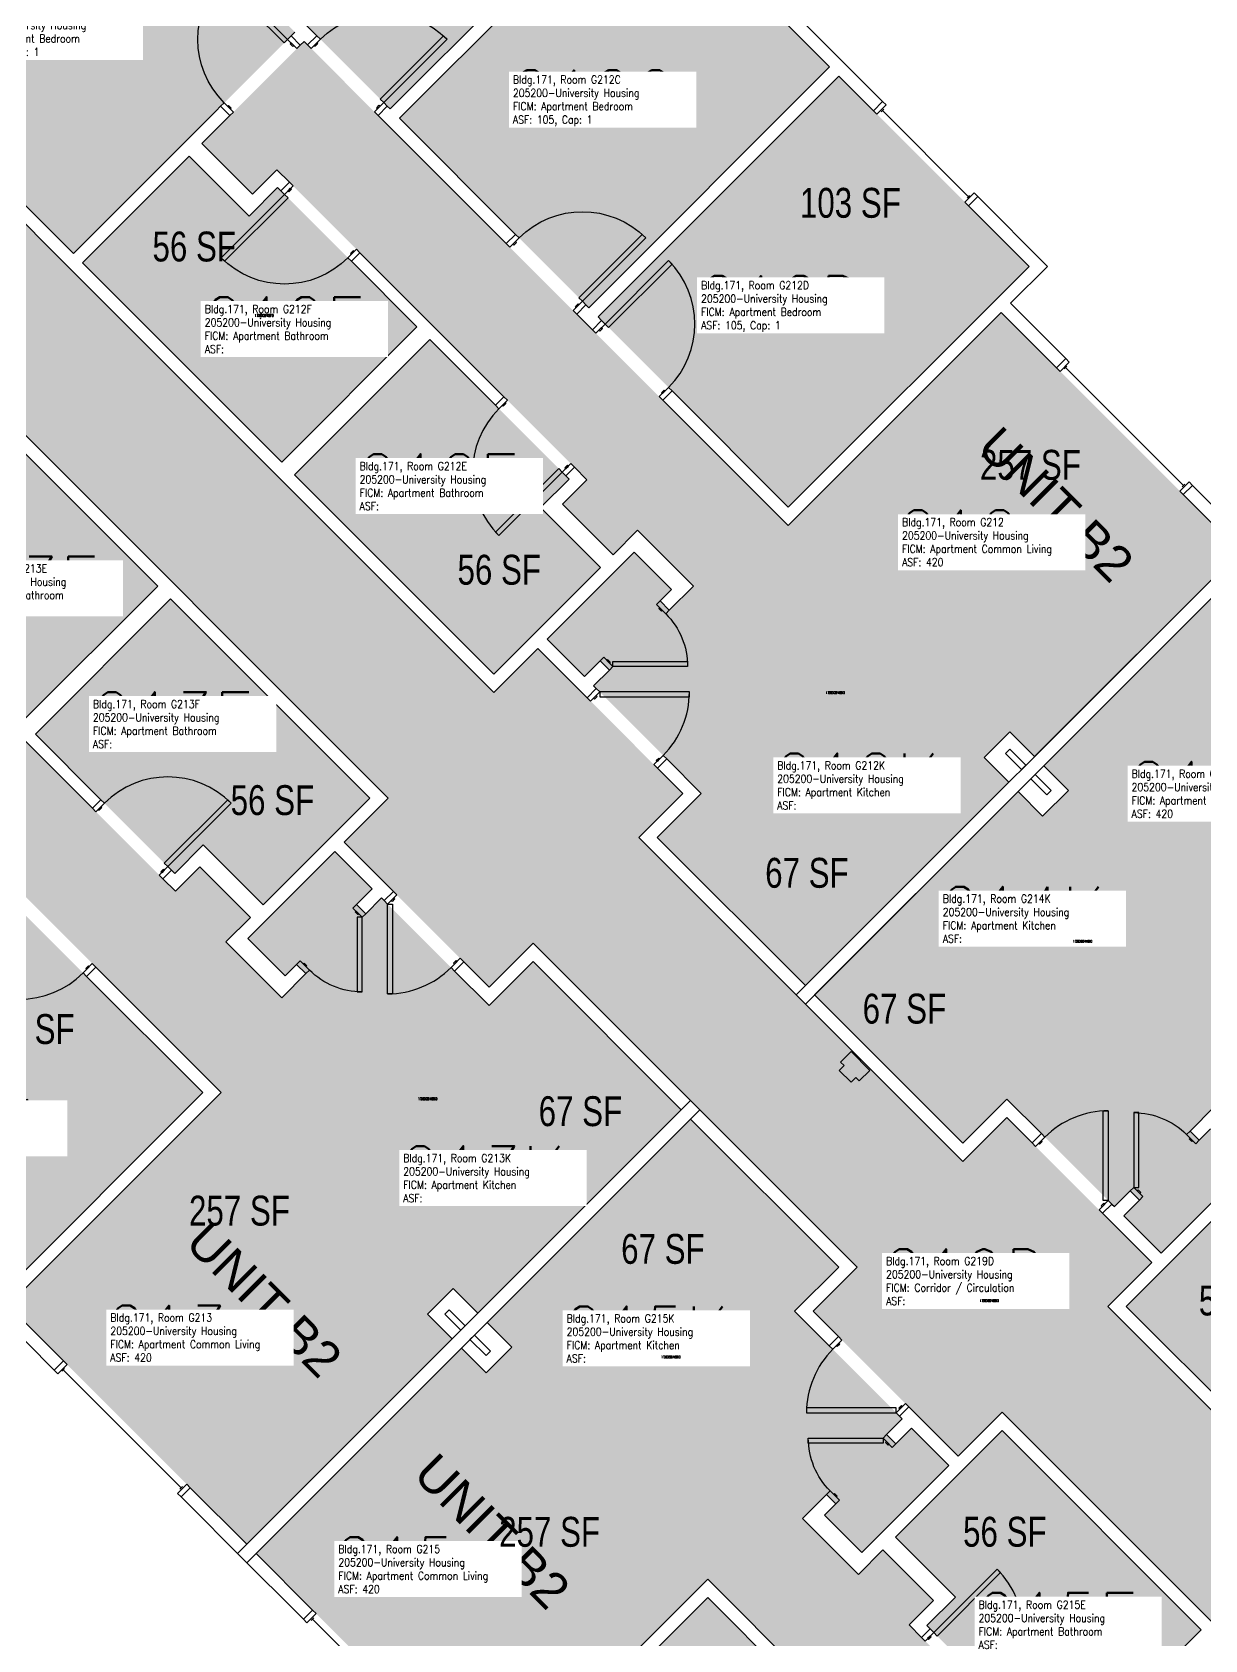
# Model space of a CAD drawing. Header units: inches. Extents: x 1063 to 4030, y -1482 to 1605.
# Drawn here: x 2448 to 2919, y 635 to 1280 of the extents above; entities that cross this region are included whole.
import ezdxf
from ezdxf.enums import TextEntityAlignment as Align

# ---------------------------------------------------------------- set-up
doc = ezdxf.new("R2010")
doc.units = ezdxf.units.IN
doc.header["$LTSCALE"] = 192
doc.header["$MEASUREMENT"] = 0
for name, color, linetype in [('A-AREA-IDEN', 1, 'Continuous'), ('A-DOOR', 2, 'Continuous'), ('A-GLAZ', 1, 'Continuous'), ('A-IDEN-RNUM', 7, 'Continuous'), ('A-IDEN-SNUM', 4, 'Continuous'), ('A-IDEN-VNUM', 4, 'Continuous'), ('A-WALL', 5, 'Continuous'), ('AREA-TEXT', 3, 'Continuous'), ('Rooms-Category-Color', 7, 'Continuous'), ('Rooms-College-Color', 7, 'Continuous'), ('Rooms-Department-Color', 7, 'Continuous'), ('Rooms-Division-Color', 7, 'Continuous'), ('Rooms-Information', 7, 'Continuous')]:
    doc.layers.add(name, color=color, linetype=linetype)
doc.styles.add('AREA', font='arial.ttf', dxfattribs={"width": 0.75, "height": 12})
doc.styles.add('ROOMSNUMBER', font='txt.shx', dxfattribs={"height": 0.03})
doc.styles.add('ROOMVNUMBER', font='simplex.shx', dxfattribs={"width": 0.85})
doc.styles.get("Standard").update_dxf_attribs({"font": 'arial.ttf'})

msp = doc.modelspace()

# ---------------------------------------------------------------- hatches: boundary and pattern name
h = msp.add_hatch()
h.set_pattern_fill('ANSI31', color=256, angle=-45, style=0)
h.set_pattern_definition([(9e-12, (2791.83476, 1777.64225), (-2e-14, 0.125), [])])
h.paths.add_polyline_path([(2613.3, 1130.34), (2654.84, 1088.81), (2648.32, 1082.3), (2606.79, 1123.83)], flags=9)
h = msp.add_hatch()
h.set_pattern_fill('ANSI31', color=256, style=0)
h.set_pattern_definition([(270, (1828.62325, 814.43073), (-0.125, -2e-14), [])])
h.paths.add_polyline_path([(2475.92, 992.96), (2517.46, 951.43), (2523.97, 957.94), (2482.43, 999.47)], flags=9)
h = msp.add_hatch()
h.set_pattern_fill('ANSI31', color=256, angle=135, style=0)
h.set_pattern_definition([(180, (2679.42363, -36.36965), (-6e-14, -0.125), [])])
h.paths.add_polyline_path([(2857.95, 610.93), (2816.42, 652.46), (2822.93, 658.97), (2864.47, 617.44)], flags=9)
at = {"layer": 'Rooms-Category-Color', "true_color": 0x728ef3}
for points in [[(2688.62, 1346.16), (2612.51, 1422.26), (2515.82, 1325.56), (2591.94, 1249.46), (2688.31, 1345.84)], [(2380.77, 1275.35), (2469.68, 1364.28), (2553.65, 1280.31), (2464.73, 1191.39)], [(2692.33, 1342.44), (2768.43, 1266.34), (2671.75, 1169.64), (2595.63, 1245.75), (2692.03, 1342.12)], [(2933.17, 1071.9), (2837.36, 1167.71), (2751.8, 1082.15), (2557.35, 1276.61), (2516.34, 1235.59), (2536.66, 1215.27), (2546.48, 1225.08), (2670.95, 1100.6), (2661.14, 1090.79), (2681.47, 1070.46), (2691.28, 1080.27), (2713.69, 1057.86), (2704.06, 1048.22), (2700.35, 1051.94), (2704.85, 1056.44), (2689.86, 1071.43), (2654.95, 1036.52), (2669.94, 1021.53), (2676.31, 1027.89), (2680.02, 1024.18), (2673.65, 1017.82), (2716.88, 974.6), (2780.87, 1038.59), (2830.47, 988.99), (2840.81, 999.33), (2850.71, 989.43)], [(2772.14, 1262.63), (2848.51, 1186.26), (2751.81, 1089.57), (2675.45, 1165.93), (2771.84, 1262.31)], [(2546.76, 1217.9), (2602.71, 1161.94), (2548.44, 1107.67), (2468.45, 1187.67), (2511.22, 1230.46), (2535.26, 1206.41)], [(2553.58, 1102.54), (2633.57, 1022.54), (2676.35, 1065.32), (2652.31, 1089.37), (2663.8, 1100.86), (2607.84, 1156.82)], [(2388.36, 1059.51), (2444.31, 1003.56), (2498.58, 1057.83), (2418.59, 1137.83), (2375.8, 1095.05), (2399.84, 1071.01)], [(2534.37, 673.09), (2438.55, 768.9), (2524.11, 854.46), (2329.66, 1048.92), (2370.67, 1089.93), (2391, 1069.6), (2381.19, 1059.79), (2505.66, 935.32), (2515.47, 945.13), (2535.8, 924.8), (2525.99, 914.99), (2548.41, 892.57), (2558.04, 902.21), (2554.33, 905.92), (2549.82, 901.41), (2534.83, 916.4), (2569.74, 951.31), (2584.73, 936.32), (2578.37, 929.96), (2582.08, 926.25), (2588.45, 932.61), (2631.67, 889.39), (2567.68, 825.4), (2617.27, 775.8), (2606.93, 765.46), (2616.83, 755.56)], [(2936.89, 1068.19), (3032.7, 972.37), (2947.14, 886.81), (3141.59, 692.36), (3100.58, 651.35), (3080.25, 671.68), (3090.06, 681.49), (2965.59, 805.96), (2955.78, 796.15), (2935.45, 816.48), (2945.26, 826.29), (2922.85, 848.71), (2913.21, 839.07), (2916.92, 835.36), (2921.43, 839.87), (2936.42, 824.88), (2901.51, 789.96), (2886.52, 804.95), (2892.88, 811.32), (2889.17, 815.03), (2882.81, 808.67), (2839.58, 851.89), (2903.58, 915.88), (2853.98, 965.48), (2864.32, 975.82), (2854.42, 985.72)], [(2503.72, 1052.7), (2583.71, 972.7), (2540.93, 929.92), (2516.89, 953.96), (2505.4, 942.47), (2449.44, 998.43)], [(2840.37, 979.09), (2758.7, 897.42), (2699.2, 956.92), (2780.87, 1038.59)], [(2844.08, 975.38), (2762.41, 893.71), (2821.91, 834.21), (2903.58, 915.88)], [(2343.63, 834.13), (2419.99, 757.76), (2516.69, 854.46), (2440.32, 930.83), (2343.95, 834.43)], [(2627.17, 765.9), (2708.84, 847.57), (2649.35, 907.07), (2567.68, 825.4)], [(2630.89, 762.19), (2712.56, 843.86), (2772.06, 784.36), (2690.38, 702.69)], [(2967.55, 688.57), (2887.55, 768.56), (2930.33, 811.34), (2954.38, 787.3), (2965.87, 798.79), (3021.83, 742.83)], [(2538.08, 669.38), (2633.89, 573.57), (2719.45, 659.13), (2913.91, 464.67), (2954.92, 505.68), (2934.59, 526.01), (2924.78, 516.2), (2800.3, 640.68), (2810.11, 650.49), (2789.79, 670.82), (2779.97, 661), (2757.56, 683.42), (2767.19, 693.05), (2770.91, 689.34), (2766.4, 684.83), (2781.39, 669.84), (2816.3, 704.76), (2801.31, 719.75), (2794.95, 713.38), (2791.24, 717.1), (2797.6, 723.46), (2754.38, 766.68), (2690.38, 702.69), (2640.79, 752.29), (2630.44, 741.95), (2620.54, 751.85)], [(2917.69, 638.73), (2837.69, 718.72), (2794.91, 675.94), (2818.96, 651.9), (2807.47, 640.41), (2863.43, 584.45)], [(2699.12, 478.63), (2622.76, 555), (2719.45, 651.7), (2795.82, 575.33), (2699.43, 478.96)]]:
    msp.add_hatch(color=171, dxfattribs=at).paths.add_polyline_path(points)
at = {"layer": 'Rooms-Category-Color', "true_color": 0xadadad}
msp.add_hatch(color=253, dxfattribs=at).paths.add_polyline_path([(2330.9, 1232.94), (2373.33, 1275.37), (2633.56, 1015.13), (2651.24, 1032.81), (2709.45, 974.59), (2691.78, 956.92), (2821.91, 826.78), (2839.59, 844.46), (2897.8, 786.25), (2880.12, 768.57), (3535.92, 112.77), (3553.6, 130.45), (3595.4, 88.64), (3577.73, 70.96), (3700.48, -51.78), (3658.05, -94.21), (3535.3, 28.54), (3517.62, 10.86), (3475.82, 52.67), (3493.49, 70.35), (2837.69, 726.14), (2820.02, 708.47), (2761.81, 766.68), (2779.48, 784.36), (2649.35, 914.49), (2631.67, 896.81), (2573.46, 955.02), (2591.14, 972.7)])
at = {"layer": 'Rooms-College-Color', "true_color": 0xadadad}
for points in [[(2688.62, 1346.16), (2612.51, 1422.26), (2515.82, 1325.56), (2591.94, 1249.46), (2688.31, 1345.84)], [(2380.77, 1275.35), (2469.68, 1364.28), (2553.65, 1280.31), (2464.73, 1191.39)], [(2692.33, 1342.44), (2768.43, 1266.34), (2671.75, 1169.64), (2595.63, 1245.75), (2692.03, 1342.12)], [(2330.9, 1232.94), (2373.33, 1275.37), (2633.56, 1015.13), (2651.24, 1032.81), (2709.45, 974.59), (2691.78, 956.92), (2821.91, 826.78), (2839.59, 844.46), (2897.8, 786.25), (2880.12, 768.57), (3535.92, 112.77), (3553.6, 130.45), (3595.4, 88.64), (3577.73, 70.96), (3700.48, -51.78), (3658.05, -94.21), (3535.3, 28.54), (3517.62, 10.86), (3475.82, 52.67), (3493.49, 70.35), (2837.69, 726.14), (2820.02, 708.47), (2761.81, 766.68), (2779.48, 784.36), (2649.35, 914.49), (2631.67, 896.81), (2573.46, 955.02), (2591.14, 972.7)], [(2933.17, 1071.9), (2837.36, 1167.71), (2751.8, 1082.15), (2557.35, 1276.61), (2516.34, 1235.59), (2536.66, 1215.27), (2546.48, 1225.08), (2670.95, 1100.6), (2661.14, 1090.79), (2681.47, 1070.46), (2691.28, 1080.27), (2713.69, 1057.86), (2704.06, 1048.22), (2700.35, 1051.94), (2704.85, 1056.44), (2689.86, 1071.43), (2654.95, 1036.52), (2669.94, 1021.53), (2676.31, 1027.89), (2680.02, 1024.18), (2673.65, 1017.82), (2716.88, 974.6), (2780.87, 1038.59), (2830.47, 988.99), (2840.81, 999.33), (2850.71, 989.43)], [(2772.14, 1262.63), (2848.51, 1186.26), (2751.81, 1089.57), (2675.45, 1165.93), (2771.84, 1262.31)], [(2546.76, 1217.9), (2602.71, 1161.94), (2548.44, 1107.67), (2468.45, 1187.67), (2511.22, 1230.46), (2535.26, 1206.41)], [(2553.58, 1102.54), (2633.57, 1022.54), (2676.35, 1065.32), (2652.31, 1089.37), (2663.8, 1100.86), (2607.84, 1156.82)], [(2388.36, 1059.51), (2444.31, 1003.56), (2498.58, 1057.83), (2418.59, 1137.83), (2375.8, 1095.05), (2399.84, 1071.01)], [(2534.37, 673.09), (2438.55, 768.9), (2524.11, 854.46), (2329.66, 1048.92), (2370.67, 1089.93), (2391, 1069.6), (2381.19, 1059.79), (2505.66, 935.32), (2515.47, 945.13), (2535.8, 924.8), (2525.99, 914.99), (2548.41, 892.57), (2558.04, 902.21), (2554.33, 905.92), (2549.82, 901.41), (2534.83, 916.4), (2569.74, 951.31), (2584.73, 936.32), (2578.37, 929.96), (2582.08, 926.25), (2588.45, 932.61), (2631.67, 889.39), (2567.68, 825.4), (2617.27, 775.8), (2606.93, 765.46), (2616.83, 755.56)], [(2936.89, 1068.19), (3032.7, 972.37), (2947.14, 886.81), (3141.59, 692.36), (3100.58, 651.35), (3080.25, 671.68), (3090.06, 681.49), (2965.59, 805.96), (2955.78, 796.15), (2935.45, 816.48), (2945.26, 826.29), (2922.85, 848.71), (2913.21, 839.07), (2916.92, 835.36), (2921.43, 839.87), (2936.42, 824.88), (2901.51, 789.96), (2886.52, 804.95), (2892.88, 811.32), (2889.17, 815.03), (2882.81, 808.67), (2839.58, 851.89), (2903.58, 915.88), (2853.98, 965.48), (2864.32, 975.82), (2854.42, 985.72)], [(2503.72, 1052.7), (2583.71, 972.7), (2540.93, 929.92), (2516.89, 953.96), (2505.4, 942.47), (2449.44, 998.43)], [(2840.37, 979.09), (2758.7, 897.42), (2699.2, 956.92), (2780.87, 1038.59)], [(2844.08, 975.38), (2762.41, 893.71), (2821.91, 834.21), (2903.58, 915.88)], [(2343.63, 834.13), (2419.99, 757.76), (2516.69, 854.46), (2440.32, 930.83), (2343.95, 834.43)], [(2627.17, 765.9), (2708.84, 847.57), (2649.35, 907.07), (2567.68, 825.4)], [(2630.89, 762.19), (2712.56, 843.86), (2772.06, 784.36), (2690.38, 702.69)], [(2967.55, 688.57), (2887.55, 768.56), (2930.33, 811.34), (2954.38, 787.3), (2965.87, 798.79), (3021.83, 742.83)], [(2538.08, 669.38), (2633.89, 573.57), (2719.45, 659.13), (2913.91, 464.67), (2954.92, 505.68), (2934.59, 526.01), (2924.78, 516.2), (2800.3, 640.68), (2810.11, 650.49), (2789.79, 670.82), (2779.97, 661), (2757.56, 683.42), (2767.19, 693.05), (2770.91, 689.34), (2766.4, 684.83), (2781.39, 669.84), (2816.3, 704.76), (2801.31, 719.75), (2794.95, 713.38), (2791.24, 717.1), (2797.6, 723.46), (2754.38, 766.68), (2690.38, 702.69), (2640.79, 752.29), (2630.44, 741.95), (2620.54, 751.85)], [(2917.69, 638.73), (2837.69, 718.72), (2794.91, 675.94), (2818.96, 651.9), (2807.47, 640.41), (2863.43, 584.45)], [(2699.12, 478.63), (2622.76, 555), (2719.45, 651.7), (2795.82, 575.33), (2699.43, 478.96)]]:
    msp.add_hatch(color=253, dxfattribs=at).paths.add_polyline_path(points)
at = {"layer": 'Rooms-Department-Color', "true_color": 0x604aed}
for points in [[(2688.62, 1346.16), (2612.51, 1422.26), (2515.82, 1325.56), (2591.94, 1249.46), (2688.31, 1345.84)], [(2380.77, 1275.35), (2469.68, 1364.28), (2553.65, 1280.31), (2464.73, 1191.39)], [(2692.33, 1342.44), (2768.43, 1266.34), (2671.75, 1169.64), (2595.63, 1245.75), (2692.03, 1342.12)], [(2933.17, 1071.9), (2837.36, 1167.71), (2751.8, 1082.15), (2557.35, 1276.61), (2516.34, 1235.59), (2536.66, 1215.27), (2546.48, 1225.08), (2670.95, 1100.6), (2661.14, 1090.79), (2681.47, 1070.46), (2691.28, 1080.27), (2713.69, 1057.86), (2704.06, 1048.22), (2700.35, 1051.94), (2704.85, 1056.44), (2689.86, 1071.43), (2654.95, 1036.52), (2669.94, 1021.53), (2676.31, 1027.89), (2680.02, 1024.18), (2673.65, 1017.82), (2716.88, 974.6), (2780.87, 1038.59), (2830.47, 988.99), (2840.81, 999.33), (2850.71, 989.43)], [(2772.14, 1262.63), (2848.51, 1186.26), (2751.81, 1089.57), (2675.45, 1165.93), (2771.84, 1262.31)], [(2546.76, 1217.9), (2602.71, 1161.94), (2548.44, 1107.67), (2468.45, 1187.67), (2511.22, 1230.46), (2535.26, 1206.41)], [(2553.58, 1102.54), (2633.57, 1022.54), (2676.35, 1065.32), (2652.31, 1089.37), (2663.8, 1100.86), (2607.84, 1156.82)], [(2388.36, 1059.51), (2444.31, 1003.56), (2498.58, 1057.83), (2418.59, 1137.83), (2375.8, 1095.05), (2399.84, 1071.01)], [(2534.37, 673.09), (2438.55, 768.9), (2524.11, 854.46), (2329.66, 1048.92), (2370.67, 1089.93), (2391, 1069.6), (2381.19, 1059.79), (2505.66, 935.32), (2515.47, 945.13), (2535.8, 924.8), (2525.99, 914.99), (2548.41, 892.57), (2558.04, 902.21), (2554.33, 905.92), (2549.82, 901.41), (2534.83, 916.4), (2569.74, 951.31), (2584.73, 936.32), (2578.37, 929.96), (2582.08, 926.25), (2588.45, 932.61), (2631.67, 889.39), (2567.68, 825.4), (2617.27, 775.8), (2606.93, 765.46), (2616.83, 755.56)], [(2936.89, 1068.19), (3032.7, 972.37), (2947.14, 886.81), (3141.59, 692.36), (3100.58, 651.35), (3080.25, 671.68), (3090.06, 681.49), (2965.59, 805.96), (2955.78, 796.15), (2935.45, 816.48), (2945.26, 826.29), (2922.85, 848.71), (2913.21, 839.07), (2916.92, 835.36), (2921.43, 839.87), (2936.42, 824.88), (2901.51, 789.96), (2886.52, 804.95), (2892.88, 811.32), (2889.17, 815.03), (2882.81, 808.67), (2839.58, 851.89), (2903.58, 915.88), (2853.98, 965.48), (2864.32, 975.82), (2854.42, 985.72)], [(2503.72, 1052.7), (2583.71, 972.7), (2540.93, 929.92), (2516.89, 953.96), (2505.4, 942.47), (2449.44, 998.43)], [(2840.37, 979.09), (2758.7, 897.42), (2699.2, 956.92), (2780.87, 1038.59)], [(2844.08, 975.38), (2762.41, 893.71), (2821.91, 834.21), (2903.58, 915.88)], [(2343.63, 834.13), (2419.99, 757.76), (2516.69, 854.46), (2440.32, 930.83), (2343.95, 834.43)], [(2627.17, 765.9), (2708.84, 847.57), (2649.35, 907.07), (2567.68, 825.4)], [(2630.89, 762.19), (2712.56, 843.86), (2772.06, 784.36), (2690.38, 702.69)], [(2967.55, 688.57), (2887.55, 768.56), (2930.33, 811.34), (2954.38, 787.3), (2965.87, 798.79), (3021.83, 742.83)], [(2538.08, 669.38), (2633.89, 573.57), (2719.45, 659.13), (2913.91, 464.67), (2954.92, 505.68), (2934.59, 526.01), (2924.78, 516.2), (2800.3, 640.68), (2810.11, 650.49), (2789.79, 670.82), (2779.97, 661), (2757.56, 683.42), (2767.19, 693.05), (2770.91, 689.34), (2766.4, 684.83), (2781.39, 669.84), (2816.3, 704.76), (2801.31, 719.75), (2794.95, 713.38), (2791.24, 717.1), (2797.6, 723.46), (2754.38, 766.68), (2690.38, 702.69), (2640.79, 752.29), (2630.44, 741.95), (2620.54, 751.85)], [(2917.69, 638.73), (2837.69, 718.72), (2794.91, 675.94), (2818.96, 651.9), (2807.47, 640.41), (2863.43, 584.45)], [(2699.12, 478.63), (2622.76, 555), (2719.45, 651.7), (2795.82, 575.33), (2699.43, 478.96)]]:
    msp.add_hatch(color=173, dxfattribs=at).paths.add_polyline_path(points)
at = {"layer": 'Rooms-Department-Color', "true_color": 0xacacac}
msp.add_hatch(color=253, dxfattribs=at).paths.add_polyline_path([(2330.9, 1232.94), (2373.33, 1275.37), (2633.56, 1015.13), (2651.24, 1032.81), (2709.45, 974.59), (2691.78, 956.92), (2821.91, 826.78), (2839.59, 844.46), (2897.8, 786.25), (2880.12, 768.57), (3535.92, 112.77), (3553.6, 130.45), (3595.4, 88.64), (3577.73, 70.96), (3700.48, -51.78), (3658.05, -94.21), (3535.3, 28.54), (3517.62, 10.86), (3475.82, 52.67), (3493.49, 70.35), (2837.69, 726.14), (2820.02, 708.47), (2761.81, 766.68), (2779.48, 784.36), (2649.35, 914.49), (2631.67, 896.81), (2573.46, 955.02), (2591.14, 972.7)])
at = {"layer": 'Rooms-Division-Color', "true_color": 0x604aed}
for points in [[(2688.62, 1346.16), (2612.51, 1422.26), (2515.82, 1325.56), (2591.94, 1249.46), (2688.31, 1345.84)], [(2380.77, 1275.35), (2469.68, 1364.28), (2553.65, 1280.31), (2464.73, 1191.39)], [(2692.33, 1342.44), (2768.43, 1266.34), (2671.75, 1169.64), (2595.63, 1245.75), (2692.03, 1342.12)], [(2933.17, 1071.9), (2837.36, 1167.71), (2751.8, 1082.15), (2557.35, 1276.61), (2516.34, 1235.59), (2536.66, 1215.27), (2546.48, 1225.08), (2670.95, 1100.6), (2661.14, 1090.79), (2681.47, 1070.46), (2691.28, 1080.27), (2713.69, 1057.86), (2704.06, 1048.22), (2700.35, 1051.94), (2704.85, 1056.44), (2689.86, 1071.43), (2654.95, 1036.52), (2669.94, 1021.53), (2676.31, 1027.89), (2680.02, 1024.18), (2673.65, 1017.82), (2716.88, 974.6), (2780.87, 1038.59), (2830.47, 988.99), (2840.81, 999.33), (2850.71, 989.43)], [(2772.14, 1262.63), (2848.51, 1186.26), (2751.81, 1089.57), (2675.45, 1165.93), (2771.84, 1262.31)], [(2546.76, 1217.9), (2602.71, 1161.94), (2548.44, 1107.67), (2468.45, 1187.67), (2511.22, 1230.46), (2535.26, 1206.41)], [(2553.58, 1102.54), (2633.57, 1022.54), (2676.35, 1065.32), (2652.31, 1089.37), (2663.8, 1100.86), (2607.84, 1156.82)], [(2388.36, 1059.51), (2444.31, 1003.56), (2498.58, 1057.83), (2418.59, 1137.83), (2375.8, 1095.05), (2399.84, 1071.01)], [(2534.37, 673.09), (2438.55, 768.9), (2524.11, 854.46), (2329.66, 1048.92), (2370.67, 1089.93), (2391, 1069.6), (2381.19, 1059.79), (2505.66, 935.32), (2515.47, 945.13), (2535.8, 924.8), (2525.99, 914.99), (2548.41, 892.57), (2558.04, 902.21), (2554.33, 905.92), (2549.82, 901.41), (2534.83, 916.4), (2569.74, 951.31), (2584.73, 936.32), (2578.37, 929.96), (2582.08, 926.25), (2588.45, 932.61), (2631.67, 889.39), (2567.68, 825.4), (2617.27, 775.8), (2606.93, 765.46), (2616.83, 755.56)], [(2936.89, 1068.19), (3032.7, 972.37), (2947.14, 886.81), (3141.59, 692.36), (3100.58, 651.35), (3080.25, 671.68), (3090.06, 681.49), (2965.59, 805.96), (2955.78, 796.15), (2935.45, 816.48), (2945.26, 826.29), (2922.85, 848.71), (2913.21, 839.07), (2916.92, 835.36), (2921.43, 839.87), (2936.42, 824.88), (2901.51, 789.96), (2886.52, 804.95), (2892.88, 811.32), (2889.17, 815.03), (2882.81, 808.67), (2839.58, 851.89), (2903.58, 915.88), (2853.98, 965.48), (2864.32, 975.82), (2854.42, 985.72)], [(2503.72, 1052.7), (2583.71, 972.7), (2540.93, 929.92), (2516.89, 953.96), (2505.4, 942.47), (2449.44, 998.43)], [(2840.37, 979.09), (2758.7, 897.42), (2699.2, 956.92), (2780.87, 1038.59)], [(2844.08, 975.38), (2762.41, 893.71), (2821.91, 834.21), (2903.58, 915.88)], [(2343.63, 834.13), (2419.99, 757.76), (2516.69, 854.46), (2440.32, 930.83), (2343.95, 834.43)], [(2627.17, 765.9), (2708.84, 847.57), (2649.35, 907.07), (2567.68, 825.4)], [(2630.89, 762.19), (2712.56, 843.86), (2772.06, 784.36), (2690.38, 702.69)], [(2967.55, 688.57), (2887.55, 768.56), (2930.33, 811.34), (2954.38, 787.3), (2965.87, 798.79), (3021.83, 742.83)], [(2538.08, 669.38), (2633.89, 573.57), (2719.45, 659.13), (2913.91, 464.67), (2954.92, 505.68), (2934.59, 526.01), (2924.78, 516.2), (2800.3, 640.68), (2810.11, 650.49), (2789.79, 670.82), (2779.97, 661), (2757.56, 683.42), (2767.19, 693.05), (2770.91, 689.34), (2766.4, 684.83), (2781.39, 669.84), (2816.3, 704.76), (2801.31, 719.75), (2794.95, 713.38), (2791.24, 717.1), (2797.6, 723.46), (2754.38, 766.68), (2690.38, 702.69), (2640.79, 752.29), (2630.44, 741.95), (2620.54, 751.85)], [(2917.69, 638.73), (2837.69, 718.72), (2794.91, 675.94), (2818.96, 651.9), (2807.47, 640.41), (2863.43, 584.45)], [(2699.12, 478.63), (2622.76, 555), (2719.45, 651.7), (2795.82, 575.33), (2699.43, 478.96)]]:
    msp.add_hatch(color=173, dxfattribs=at).paths.add_polyline_path(points)
at = {"layer": 'Rooms-Division-Color', "true_color": 0xadadad}
msp.add_hatch(color=253, dxfattribs=at).paths.add_polyline_path([(2330.9, 1232.94), (2373.33, 1275.37), (2633.56, 1015.13), (2651.24, 1032.81), (2709.45, 974.59), (2691.78, 956.92), (2821.91, 826.78), (2839.59, 844.46), (2897.8, 786.25), (2880.12, 768.57), (3535.92, 112.77), (3553.6, 130.45), (3595.4, 88.64), (3577.73, 70.96), (3700.48, -51.78), (3658.05, -94.21), (3535.3, 28.54), (3517.62, 10.86), (3475.82, 52.67), (3493.49, 70.35), (2837.69, 726.14), (2820.02, 708.47), (2761.81, 766.68), (2779.48, 784.36), (2649.35, 914.49), (2631.67, 896.81), (2573.46, 955.02), (2591.14, 972.7)])

# ---------------------------------------------------------------- linework, layer by layer
for p, q in [((2772.3, 863.39), (2774.2, 865.29)), ((2772.78, 866.71), (2777.04, 870.97)), ((2774.2, 865.29), (2772.78, 866.71)), ((2777.04, 870.97), (2784.62, 863.39)), ((2777.04, 858.66), (2772.3, 863.39)), ((2778.93, 860.55), (2777.04, 858.66)), ((2780.35, 859.13), (2778.93, 860.55)), ((2784.62, 863.39), (2780.35, 859.13))]:
    msp.add_line(p, q)
at = {"layer": 'A-DOOR'}
for points in [[(2550.72, 1277.4), (2549.31, 1275.99), (2523.85, 1301.44), (2525.27, 1302.86)], [(2554.43, 1273.69), (2555.85, 1275.1), (2552.14, 1278.82), (2550.72, 1277.4)], [(2560.18, 1273.78), (2558.76, 1275.19), (2562.48, 1278.9), (2563.89, 1277.49)], [(2589.35, 1252.03), (2587.93, 1253.45), (2613.39, 1278.9), (2614.8, 1277.49)], [(2553.2, 1274.93), (2552.84, 1274.57), (2551.78, 1275.63), (2552.14, 1275.99)], [(2561.42, 1275.01), (2561.77, 1274.66), (2562.83, 1275.72), (2562.48, 1276.07)], [(2528.98, 1248.23), (2527.56, 1246.82), (2523.85, 1250.53), (2525.27, 1251.94)], [(2527.74, 1249.47), (2528.09, 1249.82), (2527.03, 1250.88), (2526.68, 1250.53)], [(2585.63, 1248.32), (2587.05, 1246.91), (2590.76, 1250.62), (2589.35, 1252.03)], [(2586.87, 1249.56), (2586.52, 1249.91), (2587.58, 1250.97), (2587.93, 1250.62)], [(2549.49, 1215.16), (2550.91, 1213.75), (2525.45, 1188.29), (2524.04, 1189.71)], [(2552.94, 1218.61), (2551.53, 1220.02), (2548.08, 1216.58), (2549.49, 1215.16)], [(2551.97, 1217.64), (2552.32, 1217.28), (2551.26, 1216.22), (2550.91, 1216.58)], [(2639.99, 1193.96), (2638.58, 1195.38), (2642.29, 1199.09), (2643.71, 1197.67)], [(2641.23, 1195.2), (2641.58, 1194.84), (2642.64, 1195.91), (2642.29, 1196.26)], [(2669.16, 1172.22), (2667.75, 1173.63), (2693.2, 1199.09), (2694.62, 1197.67)], [(2578.4, 1193.15), (2579.81, 1191.74), (2576.36, 1188.29), (2574.95, 1189.71)], [(2577.43, 1192.18), (2577.07, 1192.54), (2576.01, 1191.47), (2576.36, 1191.12)], [(2678.27, 1163.11), (2679.68, 1161.7), (2705.14, 1187.15), (2703.72, 1188.57)], [(2665.45, 1168.51), (2666.86, 1167.09), (2670.58, 1170.8), (2669.16, 1172.22)], [(2666.69, 1169.74), (2666.33, 1170.1), (2667.39, 1171.16), (2667.75, 1170.8)], [(2674.55, 1159.4), (2673.14, 1160.82), (2676.85, 1164.53), (2678.27, 1163.11)], [(2675.79, 1160.64), (2676.14, 1160.28), (2677.2, 1161.35), (2676.85, 1161.7)], [(2700.01, 1133.95), (2701.42, 1132.53), (2705.14, 1136.24), (2703.72, 1137.66)], [(2701.25, 1135.18), (2700.89, 1135.54), (2701.95, 1136.6), (2702.31, 1136.24)], [(2639.03, 1132.52), (2637.62, 1133.93), (2634.17, 1130.49), (2635.59, 1129.07)], [(2638.06, 1131.55), (2638.41, 1131.19), (2637.35, 1130.13), (2637, 1130.49)], [(2661.04, 1103.62), (2659.63, 1105.03), (2634.17, 1079.57), (2635.59, 1078.16)], [(2664.49, 1107.06), (2665.9, 1105.65), (2662.46, 1102.2), (2661.04, 1103.62)], [(2663.52, 1106.09), (2663.16, 1106.44), (2662.1, 1105.38), (2662.46, 1105.03)], [(2698.9, 1050.48), (2700.31, 1051.9), (2704.03, 1048.19), (2702.61, 1046.77)], [(2700.14, 1049.25), (2699.78, 1048.89), (2700.84, 1047.83), (2701.2, 1048.19)], [(2677.69, 1029.27), (2676.27, 1027.86), (2679.98, 1024.14), (2681.4, 1025.56)], [(2678.92, 1028.03), (2679.28, 1028.39), (2680.34, 1027.33), (2679.98, 1026.97)], [(2681.4, 1025.56), (2681.4, 1027.56), (2711.4, 1027.56), (2711.4, 1025.56)], [(2672.41, 1011.64), (2671, 1013.05), (2674.71, 1016.76), (2676.12, 1015.35)], [(2673.65, 1012.88), (2674, 1012.52), (2675.06, 1013.58), (2674.71, 1013.94)], [(2676.12, 1015.35), (2676.12, 1013.35), (2712.12, 1013.35), (2712.12, 1015.35)], [(2697.87, 986.18), (2699.28, 984.77), (2702.99, 988.48), (2701.58, 989.89)], [(2699.1, 987.42), (2698.75, 987.77), (2699.81, 988.83), (2700.16, 988.48)], [(2473.75, 967.23), (2472.33, 968.65), (2475.78, 972.09), (2477.19, 970.68)], [(2474.72, 968.21), (2475.07, 967.85), (2476.13, 968.91), (2475.78, 969.27)], [(2502.65, 945.22), (2501.23, 946.64), (2526.69, 972.09), (2528.1, 970.68)], [(2499.2, 941.78), (2500.62, 940.36), (2504.06, 943.81), (2502.65, 945.22)], [(2500.17, 942.75), (2499.82, 943.1), (2500.88, 944.16), (2501.23, 943.81)], [(2576.99, 928.58), (2578.41, 929.99), (2582.12, 926.28), (2580.71, 924.87)], [(2594.63, 933.86), (2593.21, 935.27), (2589.5, 931.56), (2590.92, 930.14)], [(2590.92, 930.14), (2592.92, 930.14), (2592.92, 894.14), (2590.92, 894.14)], [(2593.39, 932.62), (2593.74, 932.26), (2592.68, 931.2), (2592.33, 931.56)], [(2578.23, 927.34), (2577.88, 926.99), (2578.94, 925.93), (2579.29, 926.28)], [(2580.71, 924.87), (2578.71, 924.87), (2578.71, 894.87), (2580.71, 894.87)], [(2472.32, 906.26), (2473.73, 904.84), (2470.02, 901.13), (2468.61, 902.54)], [(2471.08, 905.02), (2470.73, 905.37), (2469.67, 904.31), (2470.02, 903.96)], [(2555.78, 907.37), (2554.37, 905.95), (2558.08, 902.24), (2559.49, 903.65)], [(2557.02, 906.13), (2557.37, 906.48), (2558.43, 905.42), (2558.08, 905.07)], [(2620.08, 908.4), (2621.5, 906.99), (2617.79, 903.27), (2616.37, 904.69)], [(2618.85, 907.16), (2618.49, 907.52), (2617.43, 906.46), (2617.79, 906.1)], [(2880.34, 811.13), (2878.34, 811.13), (2878.34, 847.13), (2880.34, 847.13)], [(2890.55, 816.41), (2892.55, 816.41), (2892.55, 846.41), (2890.55, 846.41)], [(2851.17, 832.87), (2849.76, 834.29), (2853.47, 838), (2854.89, 836.58)], [(2852.41, 834.11), (2852.77, 833.76), (2853.83, 834.82), (2853.47, 835.17)], [(2915.48, 833.91), (2916.89, 835.32), (2913.18, 839.03), (2911.77, 837.62)], [(2914.24, 835.14), (2913.89, 834.79), (2912.83, 835.85), (2913.18, 836.21)], [(2894.26, 812.69), (2892.85, 811.28), (2889.14, 814.99), (2890.55, 816.41)], [(2893.03, 813.93), (2893.38, 814.28), (2892.32, 815.35), (2891.97, 814.99)], [(2876.63, 807.42), (2878.04, 806), (2881.76, 809.71), (2880.34, 811.13)], [(2877.87, 808.65), (2877.51, 809.01), (2878.58, 810.07), (2878.93, 809.71)], [(2773.39, 755.09), (2771.98, 756.51), (2768.27, 752.79), (2769.68, 751.38)], [(2772.16, 753.85), (2772.51, 753.5), (2771.45, 752.44), (2771.09, 752.79)], [(2798.85, 729.64), (2800.26, 728.22), (2796.55, 724.51), (2795.14, 725.92)], [(2795.14, 725.92), (2795.14, 727.92), (2759.14, 727.92), (2759.14, 725.92)], [(2797.61, 728.4), (2797.26, 728.75), (2796.2, 727.69), (2796.55, 727.34)], [(2793.57, 712), (2794.99, 713.42), (2791.27, 717.13), (2789.86, 715.71)], [(2789.86, 715.71), (2789.86, 713.71), (2759.86, 713.71), (2759.86, 715.71)], [(2792.33, 713.24), (2791.98, 712.89), (2790.92, 713.95), (2791.27, 714.3)], [(2772.36, 690.79), (2770.94, 689.37), (2767.23, 693.09), (2768.65, 694.5)], [(2771.12, 692.03), (2771.47, 692.38), (2770.41, 693.44), (2770.06, 693.09)], [(2810.22, 637.66), (2811.63, 636.24), (2837.09, 661.7), (2835.67, 663.11)], [(2806.77, 634.21), (2805.36, 635.62), (2808.8, 639.07), (2810.22, 637.66)], [(2807.74, 635.18), (2808.1, 634.83), (2809.16, 635.89), (2808.8, 636.24)]]:
    msp.add_lwpolyline(points, close=True, dxfattribs=at)
at = {"layer": 'A-DOOR', "extrusion": (0, 0, -1)}
for centre, radius, start, end in [((-2550.72, 1277.4), 36, 315, 45), ((-2589.35, 1252.03), 36, 45, 135), ((-2669.16, 1172.22), 36, 45, 135), ((-2549.49, 1215.16), 36, 225, 315), ((-2681.4, 1025.56), 30, 135, 180), ((-2580.71, 924.87), 30, 270, 315), ((-2890.55, 816.41), 30, 90, 135), ((-2789.86, 715.71), 30, 315, 0)]:
    msp.add_arc(centre, radius, start, end, dxfattribs=at)
at = {"layer": 'A-DOOR'}
for centre, start, end in [((2678.27, 1163.11), 315, 45), ((2661.04, 1103.62), 135, 225), ((2676.12, 1015.35), 315, 0), ((2502.65, 945.22), 45, 135), ((2590.92, 930.14), 270, 315), ((2443.15, 928), 225, 315), ((2880.34, 811.13), 90, 135), ((2795.14, 725.92), 135, 180), ((2810.22, 637.66), 315, 45)]:
    msp.add_arc(centre, 36, start, end, dxfattribs=at)
at = {"layer": 'A-GLAZ'}
for p, q in [((2789.08, 1248.34), (2790.14, 1249.4)), ((2824.26, 1214.22), (2789.61, 1248.87)), ((2823.73, 1213.69), (2824.79, 1214.75)), ((2862.65, 1145.08), (2863.71, 1146.14)), ((2910.56, 1098.23), (2863.18, 1145.61)), ((2910.03, 1097.7), (2911.09, 1098.76)), ((2461.19, 743.62), (2460.13, 742.56)), ((2508.04, 695.71), (2460.66, 743.09)), ((2508.57, 696.24), (2507.51, 695.18)), ((2561.23, 643.57), (2560.17, 642.51)), ((2560.7, 643.04), (2608.08, 595.67))]:
    msp.add_line(p, q, dxfattribs=at)
for points in [[(2791.12, 1251.08), (2789.7, 1252.5), (2785.99, 1248.78), (2787.4, 1247.37)], [(2826.47, 1215.73), (2827.89, 1214.31), (2824.17, 1210.6), (2822.76, 1212.01)], [(2864.68, 1147.82), (2863.27, 1149.23), (2859.56, 1145.52), (2860.97, 1144.1)], [(2912.77, 1099.73), (2914.18, 1098.32), (2910.47, 1094.61), (2909.05, 1096.02)], [(2458.45, 741.58), (2457.04, 743), (2460.75, 746.71), (2462.16, 745.3)], [(2506.53, 693.5), (2507.95, 692.09), (2511.66, 695.8), (2510.25, 697.21)], [(2558.49, 641.54), (2557.08, 642.95), (2560.79, 646.67), (2562.2, 645.25)]]:
    msp.add_lwpolyline(points, close=True, dxfattribs=at)
at = {"layer": 'A-WALL'}
for p, q in [((2688.61, 1346.17), (2591.91, 1249.47)), ((2595.62, 1245.76), (2692.32, 1342.45)), ((2562.48, 1278.9), (2515.81, 1325.57)), ((2749.59, 1285.18), (2768.42, 1266.35)), ((2789.7, 1252.5), (2753.31, 1288.89)), ((2553.64, 1280.32), (2552.14, 1278.82)), ((2552.14, 1278.82), (2555.85, 1275.1)), ((2558.76, 1275.19), (2562.48, 1278.9)), ((2373.33, 1275.37), (2464.28, 1184.41)), ((2464.72, 1191.4), (2380.75, 1275.37)), ((2555.85, 1275.1), (2557.35, 1276.6)), ((2557.35, 1276.6), (2558.76, 1275.19)), ((2768.42, 1266.35), (2671.72, 1169.65)), ((2675.44, 1165.94), (2772.13, 1262.64)), ((2772.13, 1262.64), (2785.99, 1248.78)), ((2521.99, 1248.67), (2464.72, 1191.4)), ((2523.85, 1250.53), (2521.99, 1248.67)), ((2527.56, 1246.82), (2523.85, 1250.53)), ((2525.71, 1244.96), (2527.56, 1246.82)), ((2590.76, 1250.62), (2587.05, 1246.91)), ((2587.05, 1246.91), (2638.58, 1195.38)), ((2591.91, 1249.47), (2590.76, 1250.62)), ((2785.99, 1248.78), (2789.7, 1252.5)), ((2516.34, 1235.59), (2525.71, 1244.96)), ((2642.29, 1199.09), (2595.62, 1245.76)), ((2536.67, 1215.26), (2516.34, 1235.59)), ((2468.43, 1187.69), (2511.21, 1230.47)), ((2511.21, 1230.47), (2535.25, 1206.42)), ((2546.48, 1225.07), (2536.67, 1215.26)), ((2551.53, 1220.02), (2546.48, 1225.07)), ((2535.25, 1206.42), (2546.74, 1217.91)), ((2546.74, 1217.91), (2548.08, 1216.58)), ((2548.08, 1216.58), (2551.53, 1220.02)), ((2827.89, 1214.31), (2824.17, 1210.6)), ((2855.93, 1186.27), (2827.89, 1214.31)), ((2824.17, 1210.6), (2848.5, 1186.27)), ((2638.58, 1195.38), (2642.29, 1199.09)), ((2579.81, 1191.74), (2576.36, 1188.29)), ((2576.36, 1188.29), (2602.7, 1161.95)), ((2637.62, 1133.93), (2579.81, 1191.74)), ((2464.28, 1184.41), (2633.56, 1015.13)), ((2548.43, 1107.68), (2468.43, 1187.69)), ((2848.5, 1186.27), (2751.8, 1089.57)), ((2841.08, 1171.42), (2855.93, 1186.27)), ((2670.58, 1170.8), (2666.86, 1167.09)), ((2671.72, 1169.65), (2670.58, 1170.8)), ((2863.27, 1149.23), (2841.08, 1171.42)), ((2666.86, 1167.09), (2673.14, 1160.82)), ((2673.14, 1160.82), (2676.85, 1164.53)), ((2676.85, 1164.53), (2675.44, 1165.94)), ((2751.8, 1082.15), (2837.36, 1167.71)), ((2837.36, 1167.71), (2859.56, 1145.52)), ((2602.7, 1161.95), (2548.43, 1107.68)), ((2553.56, 1102.56), (2607.83, 1156.83)), ((2607.83, 1156.83), (2634.17, 1130.49)), ((2859.56, 1145.52), (2863.27, 1149.23)), ((2498.58, 1057.83), (2418.58, 1137.83)), ((2421.85, 1141.99), (2591.14, 972.7)), ((2634.17, 1130.49), (2637.62, 1133.93)), ((2705.14, 1136.24), (2701.42, 1132.53)), ((2701.42, 1132.53), (2751.8, 1082.15)), ((2751.8, 1089.57), (2705.14, 1136.24)), ((2665.9, 1105.65), (2662.46, 1102.2)), ((2670.95, 1100.6), (2665.9, 1105.65)), ((2633.56, 1022.55), (2553.56, 1102.56)), ((2663.79, 1100.86), (2652.3, 1089.37)), ((2661.14, 1090.79), (2670.95, 1100.6)), ((2662.46, 1102.2), (2663.79, 1100.86)), ((2914.18, 1098.32), (2910.47, 1094.61)), ((2940.6, 1071.9), (2914.18, 1098.32)), ((2910.47, 1094.61), (2933.18, 1071.9)), ((2652.3, 1089.37), (2676.34, 1065.33)), ((2681.47, 1070.46), (2661.14, 1090.79)), ((2691.28, 1080.27), (2681.47, 1070.46)), ((2713.7, 1057.86), (2691.28, 1080.27)), ((2754.99, 893.71), (2936.89, 1075.61)), ((2758.7, 889.99), (2940.6, 1071.9)), ((2933.18, 1071.9), (2850.71, 989.43)), ((2676.34, 1065.33), (2633.56, 1022.55)), ((2654.95, 1036.52), (2689.87, 1071.43)), ((2689.87, 1071.43), (2704.86, 1056.44)), ((2936.89, 1068.18), (2854.42, 985.72)), ((2444.31, 1003.56), (2498.58, 1057.83)), ((2503.71, 1052.7), (2449.44, 998.43)), ((2583.71, 972.7), (2503.71, 1052.7)), ((2704.86, 1056.44), (2700.31, 1051.9)), ((2704.03, 1048.19), (2713.7, 1057.86)), ((2700.31, 1051.9), (2704.03, 1048.19)), ((2669.94, 1021.53), (2654.95, 1036.52)), ((2633.56, 1015.13), (2651.24, 1032.81)), ((2651.24, 1032.81), (2671, 1013.05)), ((2676.27, 1027.86), (2669.94, 1021.53)), ((2679.98, 1024.14), (2676.27, 1027.86)), ((2472.33, 968.65), (2414.53, 1026.45)), ((2673.66, 1017.82), (2679.98, 1024.14)), ((2671, 1013.05), (2674.71, 1016.76)), ((2674.71, 1016.76), (2673.66, 1017.82)), ((2449.44, 998.43), (2475.78, 972.09)), ((2840.81, 999.33), (2830.47, 988.99)), ((2850.71, 989.43), (2840.81, 999.33)), ((2702.99, 988.48), (2699.28, 984.77)), ((2716.88, 974.59), (2702.99, 988.48)), ((2830.47, 988.99), (2840.37, 979.09)), ((2839.04, 990.67), (2840.81, 992.44)), ((2845.5, 984.22), (2839.04, 990.67)), ((2840.81, 992.44), (2847.26, 985.98)), ((2699.28, 984.77), (2709.45, 974.59)), ((2847.26, 985.98), (2845.5, 984.22)), ((2850.98, 982.27), (2849.21, 980.5)), ((2857.43, 975.82), (2850.98, 982.27)), ((2854.42, 985.72), (2864.32, 975.82)), ((2840.37, 979.09), (2758.7, 897.42)), ((2844.08, 975.38), (2762.41, 893.71)), ((2853.98, 965.48), (2844.08, 975.38)), ((2849.21, 980.5), (2855.66, 974.05)), ((2864.32, 975.82), (2853.98, 965.48)), ((2855.66, 974.05), (2857.43, 975.82)), ((2475.78, 972.09), (2472.33, 968.65)), ((2540.93, 929.92), (2583.71, 972.7)), ((2591.14, 972.7), (2573.46, 955.02)), ((2709.45, 974.59), (2691.78, 956.92)), ((2699.2, 956.92), (2716.88, 974.59)), ((2691.78, 956.92), (2758.7, 889.99)), ((2758.7, 897.42), (2699.2, 956.92)), ((2505.4, 942.47), (2516.89, 953.96)), ((2516.89, 953.96), (2540.93, 929.92)), ((2569.75, 951.31), (2534.83, 916.4)), ((2584.74, 936.32), (2569.75, 951.31)), ((2573.46, 955.02), (2593.21, 935.27)), ((2500.62, 940.36), (2504.06, 943.81)), ((2504.06, 943.81), (2505.4, 942.47)), ((2515.48, 945.12), (2505.67, 935.31)), ((2535.81, 924.8), (2515.48, 945.12)), ((2505.67, 935.31), (2500.62, 940.36)), ((2578.41, 929.99), (2584.74, 936.32)), ((2582.12, 926.28), (2578.41, 929.99)), ((2588.45, 932.61), (2582.12, 926.28)), ((2589.5, 931.56), (2588.45, 932.61)), ((2593.21, 935.27), (2589.5, 931.56)), ((2526, 914.98), (2535.81, 924.8)), ((2548.41, 892.57), (2526, 914.98)), ((2534.83, 916.4), (2549.82, 901.41)), ((2631.67, 896.81), (2649.35, 914.49)), ((2649.35, 914.49), (2716.27, 847.57)), ((2470.02, 901.13), (2473.73, 904.84)), ((2473.73, 904.84), (2524.12, 854.46)), ((2549.82, 901.41), (2554.37, 905.95)), ((2554.37, 905.95), (2558.08, 902.24)), ((2617.79, 903.27), (2621.5, 906.99)), ((2621.5, 906.99), (2631.67, 896.81)), ((2649.35, 907.07), (2631.67, 889.39)), ((2708.85, 847.57), (2649.35, 907.07)), ((2516.69, 854.46), (2470.02, 901.13)), ((2558.08, 902.24), (2548.41, 892.57)), ((2631.67, 889.39), (2617.79, 903.27)), ((2821.91, 826.78), (2754.99, 893.71)), ((2762.41, 893.71), (2821.91, 834.21)), ((2419.99, 757.76), (2516.69, 854.46)), ((2524.12, 854.46), (2438.56, 768.9)), ((2712.56, 851.28), (2530.66, 669.38)), ((2716.27, 847.57), (2534.37, 665.66)), ((2627.18, 765.9), (2708.85, 847.57)), ((2779.48, 784.36), (2712.56, 851.28)), ((2821.91, 834.21), (2839.59, 851.89)), ((2839.59, 851.89), (2853.47, 838)), ((2913.18, 839.03), (2922.85, 848.7)), ((2630.89, 762.18), (2712.56, 843.85)), ((2712.56, 843.85), (2772.06, 784.36)), ((2839.59, 844.46), (2821.91, 826.78)), ((2849.76, 834.29), (2839.59, 844.46)), ((2921.43, 839.86), (2916.89, 835.32)), ((2853.47, 838), (2849.76, 834.29)), ((2916.89, 835.32), (2913.18, 839.03)), ((2901.51, 789.96), (2936.42, 824.87)), ((2882.81, 808.66), (2889.14, 814.99)), ((2889.14, 814.99), (2892.85, 811.28)), ((2878.04, 806), (2881.76, 809.71)), ((2881.76, 809.71), (2882.81, 808.66)), ((2892.85, 811.28), (2886.52, 804.95)), ((2930.33, 811.35), (2887.55, 768.57)), ((2897.8, 786.25), (2878.04, 806)), ((2886.52, 804.95), (2901.51, 789.96)), ((2772.06, 784.36), (2754.38, 766.68)), ((2761.81, 766.68), (2779.48, 784.36)), ((2880.12, 768.57), (2897.8, 786.25)), ((2606.94, 765.45), (2617.28, 775.8)), ((2617.28, 775.8), (2627.18, 765.9)), ((2438.56, 768.9), (2460.75, 746.71)), ((3049.41, 599.28), (2880.12, 768.57)), ((2887.55, 768.57), (2967.55, 688.57)), ((2457.04, 743), (2434.84, 765.19)), ((2616.84, 755.55), (2606.94, 765.45)), ((2615.6, 767.22), (2613.83, 765.45)), ((2613.83, 765.45), (2620.28, 759)), ((2622.05, 760.77), (2615.6, 767.22)), ((2640.79, 752.28), (2630.89, 762.18)), ((2754.38, 766.68), (2768.27, 752.79)), ((2771.98, 756.51), (2761.81, 766.68)), ((2534.37, 673.09), (2616.84, 755.55)), ((2620.28, 759), (2622.05, 760.77)), ((2623.99, 755.29), (2625.76, 757.06)), ((2625.76, 757.06), (2632.21, 750.6)), ((2768.27, 752.79), (2771.98, 756.51)), ((2538.08, 669.38), (2620.55, 751.84)), ((2620.55, 751.84), (2630.45, 741.94)), ((2630.45, 748.84), (2623.99, 755.29)), ((2630.45, 741.94), (2640.79, 752.28)), ((2632.21, 750.6), (2630.45, 748.84)), ((2460.75, 746.71), (2457.04, 743)), ((2797.6, 723.46), (2791.27, 717.13)), ((2800.26, 728.22), (2796.55, 724.51)), ((2796.55, 724.51), (2797.6, 723.46)), ((2820.02, 708.47), (2800.26, 728.22)), ((2837.69, 726.14), (2820.02, 708.47)), ((3006.98, 556.86), (2837.69, 726.14)), ((2791.27, 717.13), (2794.99, 713.42)), ((2794.91, 675.94), (2837.69, 718.72)), ((2794.99, 713.42), (2801.31, 719.74)), ((2801.31, 719.74), (2816.3, 704.75)), ((2837.69, 718.72), (2917.7, 638.72)), ((2816.3, 704.75), (2781.39, 669.84)), ((2507.95, 692.09), (2511.66, 695.8)), ((2534.37, 665.66), (2507.95, 692.09)), ((2511.66, 695.8), (2534.37, 673.09)), ((2767.23, 693.09), (2757.56, 683.42)), ((2770.94, 689.37), (2767.23, 693.09)), ((2766.4, 684.83), (2770.94, 689.37)), ((2781.39, 669.84), (2766.4, 684.83)), ((2757.56, 683.42), (2779.98, 661)), ((2818.96, 651.9), (2794.91, 675.94)), ((2530.66, 669.38), (2557.08, 642.95)), ((2560.79, 646.67), (2538.08, 669.38)), ((2779.98, 661), (2789.79, 670.81)), ((2789.79, 670.81), (2810.12, 650.48)), ((2719.45, 659.12), (2633.89, 573.56)), ((2769.84, 608.74), (2719.45, 659.12)), ((2557.08, 642.95), (2560.79, 646.67)), ((2622.76, 555), (2719.45, 651.7)), ((2719.45, 651.7), (2766.12, 605.03)), ((2810.12, 650.48), (2800.31, 640.67)), ((2807.47, 640.41), (2818.96, 651.9)), ((2800.31, 640.67), (2805.36, 635.62)), ((2808.8, 639.07), (2807.47, 640.41)), ((2805.36, 635.62), (2808.8, 639.07)), ((2917.7, 638.72), (2863.43, 584.45))]:
    msp.add_line(p, q, dxfattribs=at)

# ---------------------------------------------------------------- texts
at = {"layer": 'A-AREA-IDEN'}
for p in [(2854.23, 1085.58), (2536.27, 766.17), (2627.83, 673.23)]:
    msp.add_text('UNIT B2', height=14.4, rotation=315, dxfattribs=at).set_placement(p, align=Align.CENTER)
at = {"layer": 'A-IDEN-RNUM', "style": 'ROOMSNUMBER', "width": 0.85}
for s, p in [('0212-A0', (2462.16, 1276.46)), ('0212-C0', (2675.7, 1255.35)), ('0212-D0', (2760.41, 1177.41)), ('0212-F0', (2541.32, 1166.53)), ('0212-E0', (2607.52, 1100.71)), ('0212-00', (2818.99, 1077.99)), ('0212-K0', (2770.69, 1015.1)), ('0213-F0', (2504.04, 998.5)), ('0214-K0', (2870, 915.21)), ('0213-K0', (2606.99, 851.96)), ('0219-D0', (2832.53, 770.91)), ('0213-00', (2495.68, 755.88)), ('0215-K0', (2704.63, 748.31)), ('0215-00', (2604.16, 672.53)), ('0215-E0', (2857.98, 641.35))]:
    msp.add_text(s, height=1, dxfattribs=at).set_placement(p, align=Align.MIDDLE_CENTER)
at = {"layer": 'A-IDEN-SNUM', "style": 'ROOMSNUMBER', "width": 0.85}
for s, p in [('1710G212A0', (2462.16, 1276.46)), ('1710G212C0', (2675.7, 1255.35)), ('1710G212D0', (2760.41, 1177.41)), ('1710G212F0', (2541.32, 1166.53)), ('1710G212E0', (2607.52, 1100.71)), ('1710G21200', (2818.99, 1077.99)), ('1710G212K0', (2770.69, 1015.1)), ('1710G213F0', (2504.04, 998.5)), ('1710G214K0', (2870, 915.21)), ('1710G213K0', (2606.99, 851.96)), ('1710G219D0', (2832.53, 770.91)), ('1710G21300', (2495.68, 755.88)), ('1710G215K0', (2704.63, 748.31)), ('1710G21500', (2604.16, 672.53)), ('1710G215E0', (2857.98, 641.35))]:
    msp.add_text(s, height=1, dxfattribs=at).set_placement(p, align=Align.MIDDLE_CENTER)
at = {"layer": 'A-IDEN-VNUM', "style": 'ROOMVNUMBER', "width": 0.85}
for s, p in [('212A', (2451.84, 1280.96)), ('212C', (2673.55, 1253.76)), ('212D', (2748.68, 1171.16)), ('212F', (2548.89, 1162.69)), ('212E', (2611.09, 1099.63)), ('212', (2820.29, 1077.1)), ('213E', (2442.49, 1058.52)), ('213F', (2503.97, 1004.04)), ('212K', (2779.26, 979.42)), ('214', (2912.92, 976.07)), ('214K', (2845.73, 925.91)), ('213A', (2421.45, 840.59)), ('213K', (2629.05, 821.72)), ('219D', (2822.99, 780.4)), ('213', (2502.33, 757.68)), ('215K', (2694.68, 757.35)), ('215', (2593.89, 664.74)), ('215E', (2859.65, 642.38))]:
    msp.add_text(s, height=22.5, dxfattribs=at).set_placement(p, align=Align.MIDDLE_CENTER)
at = {"layer": 'AREA-TEXT', "style": 'AREA', "width": 0.75}
for s, p in [('103 SF', (2776.76, 1211.78)), ('56 SF', (2513.25, 1194.23)), ('257 SF', (2849.05, 1106.57)), ('56 SF', (2635.75, 1064.44)), ('56 SF', (2544.64, 971.91)), ('67 SF', (2759.31, 942.72)), ('67 SF', (2798.45, 888.18)), ('103 SF', (2444.94, 879.98)), ('67 SF', (2668.33, 847)), ('257 SF', (2531.41, 807.07)), ('67 SF', (2701.47, 791.7)), ('56 SF', (2933.48, 770.97)), ('257 SF', (2655.97, 678.08)), ('56 SF', (2838.79, 678.11))]:
    msp.add_text(s, height=12, dxfattribs=at).set_placement(p, align=Align.MIDDLE_CENTER)

# ---------------------------------------------------------------- next in the draw order: texts
at = {"layer": 'Rooms-Information', "char_height": 3.2143, "width": 72, "attachment_point": 7, "style": 'ROOMVNUMBER', "bg_fill": 3, "box_fill_scale": 1.5, "bg_fill_color": 256, "bg_fill_true_color": 13158600, "bg_fill_transparency": 0}
for s, insert in [('Bldg.171, Room G212A^M^J205200-University Housing^M^JFICM: Apartment Bedroom^M^JASF: 105, Cap: 1', (2419.06, 1269.71)), ('Bldg.171, Room G212C^M^J205200-University Housing^M^JFICM: Apartment Bedroom^M^JASF: 105, Cap: 1', (2641.22, 1242.51)), ('Bldg.171, Room G212D^M^J205200-University Housing^M^JFICM: Apartment Bedroom^M^JASF: 105, Cap: 1', (2716.81, 1159.91)), ('Bldg.171, Room G212F^M^J205200-University Housing^M^JFICM: Apartment Bathroom^M^JASF: ', (2517.48, 1151.44)), ('Bldg.171, Room G212E^M^J205200-University Housing^M^JFICM: Apartment Bathroom^M^JASF: ', (2579.67, 1088.38)), ('Bldg.171, Room G212^M^J205200-University Housing^M^JFICM: Apartment Common Living^M^JASF: 420', (2797.52, 1065.85)), ('Bldg.171, Room G213E^M^J205200-University Housing^M^JFICM: Apartment Bathroom^M^JASF: ', (2411.07, 1047.27)), ('Bldg.171, Room G213F^M^J205200-University Housing^M^JFICM: Apartment Bathroom^M^JASF: ', (2472.55, 992.79)), ('Bldg.171, Room G212K^M^J205200-University Housing^M^JFICM: Apartment Kitchen^M^JASF: ', (2747.38, 968.17)), ('Bldg.171, Room G214^M^J205200-University Housing^M^JFICM: Apartment Common Living^M^JASF: 420', (2889.7, 964.82)), ('Bldg.171, Room G214K^M^J205200-University Housing^M^JFICM: Apartment Kitchen^M^JASF: ', (2813.86, 914.66)), ('Bldg.171, Room G213A^M^J205200-University Housing^M^JFICM: Apartment Bedroom^M^JASF: 105, Cap: 1', (2388.66, 829.34)), ('Bldg.171, Room G213K^M^J205200-University Housing^M^JFICM: Apartment Kitchen^M^JASF: ', (2597.18, 810.47)), ('Bldg.171, Room G219D^M^J205200-University Housing^M^JFICM: Corridor / Circulation^M^JASF: ', (2791.11, 769.15)), ('Bldg.171, Room G213^M^J205200-University Housing^M^JFICM: Apartment Common Living^M^JASF: 420', (2479.56, 746.43)), ('Bldg.171, Room G215K^M^J205200-University Housing^M^JFICM: Apartment Kitchen^M^JASF: ', (2662.81, 746.1)), ('Bldg.171, Room G215^M^J205200-University Housing^M^JFICM: Apartment Common Living^M^JASF: 420', (2571.12, 653.49)), ('Bldg.171, Room G215E^M^J205200-University Housing^M^JFICM: Apartment Bathroom^M^JASF: ', (2828.23, 631.13))]:
    msp.add_mtext(s, dxfattribs=dict(at, insert=insert))

doc.saveas('drawing.dxf')
